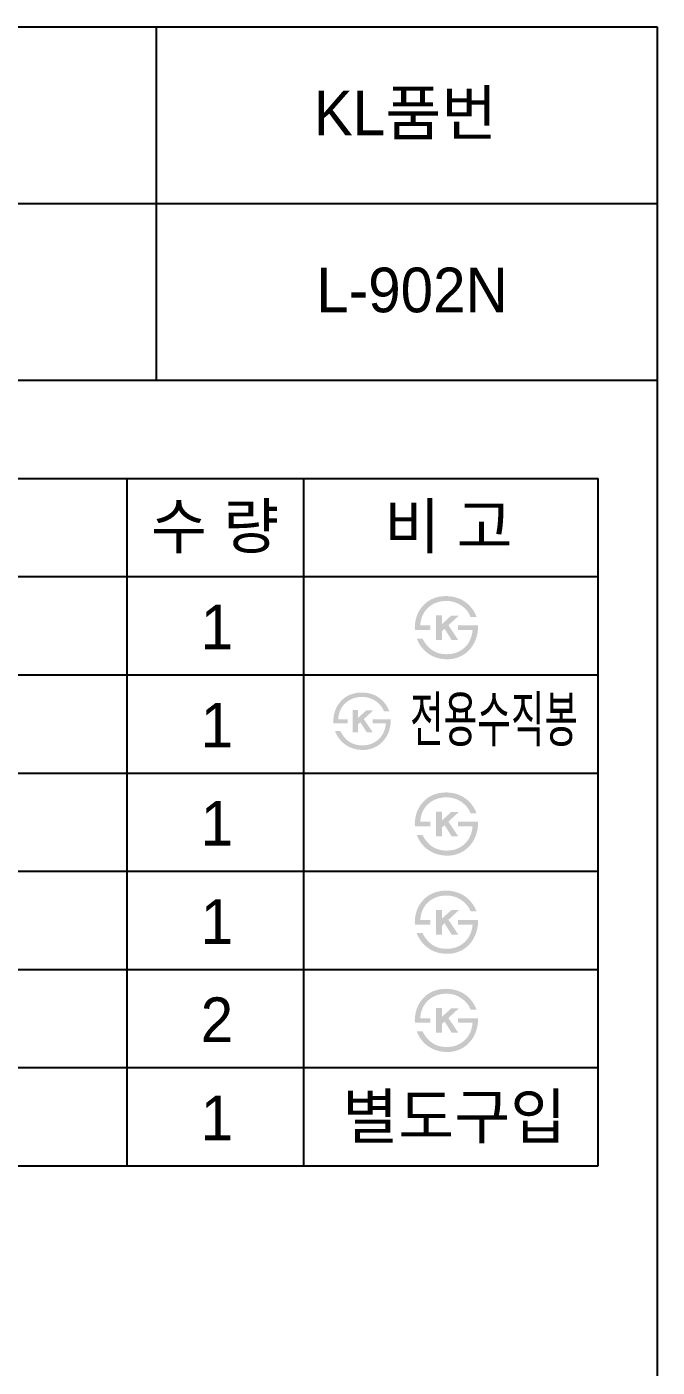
# Model space of a CAD drawing. Header units: millimetres. Extents: x 0 to 4280, y -72 to 2783.
# Drawn here: x 1627 to 1980, y 2032 to 2783 of the extents above; entities that cross this region are included whole.
import ezdxf
from ezdxf.enums import TextEntityAlignment as Align

# ---------------------------------------------------------------- set-up
doc = ezdxf.new("R2010")
doc.units = ezdxf.units.MM
doc.layers.add('TEXT', color=7, linetype='Continuous')
doc.layers.add('도각라인', color=7, linetype='Continuous')
doc.styles.add('타이틀', font='H2GTRM.TTF', dxfattribs={"height": 25})

msp = doc.modelspace()

# ---------------------------------------------------------------- hatches: boundary and pattern name
at = {"layer": 'TEXT'}
for points in [[(1844.24, 2445.07), (1844.22, 2445.52), (1844.21, 2445.97), (1844.2, 2446.42), (1844.21, 2446.87), (1844.23, 2447.31), (1844.25, 2447.75), (1844.29, 2448.19), (1844.33, 2448.63), (1844.39, 2449.07), (1844.45, 2449.5), (1844.52, 2449.93), (1844.6, 2450.36), (1844.69, 2450.78), (1844.79, 2451.21), (1844.9, 2451.63), (1845.02, 2452.05), (1845.16, 2452.48), (1845.3, 2452.9), (1845.45, 2453.31), (1845.61, 2453.71), (1845.78, 2454.11), (1845.96, 2454.51), (1846.15, 2454.89), (1846.34, 2455.27), (1846.55, 2455.65), (1846.76, 2456.02), (1846.99, 2456.38), (1847.22, 2456.73), (1847.46, 2457.08), (1847.71, 2457.42), (1847.97, 2457.76), (1848.53, 2458.43), (1848.83, 2458.77), (1849.13, 2459.09), (1849.44, 2459.41), (1849.76, 2459.71), (1850.08, 2460.01), (1850.42, 2460.3), (1850.76, 2460.57), (1851.11, 2460.84), (1851.47, 2461.09), (1851.83, 2461.34), (1852.21, 2461.57), (1852.59, 2461.8), (1852.97, 2462.02), (1853.37, 2462.22), (1853.77, 2462.42), (1854.22, 2462.62), (1854.67, 2462.81), (1855.12, 2462.98), (1855.59, 2463.14), (1856.06, 2463.29), (1856.53, 2463.43), (1857.01, 2463.55), (1857.5, 2463.67), (1858, 2463.77), (1858.5, 2463.85), (1859.01, 2463.93), (1859.53, 2463.99), (1860.05, 2464.04), (1860.58, 2464.07), (1861.12, 2464.1), (1861.66, 2464.11), (1862.5, 2464.09), (1862.91, 2464.06), (1863.32, 2464.03), (1863.73, 2464), (1864.13, 2463.95), (1864.52, 2463.9), (1864.91, 2463.85), (1865.3, 2463.78), (1865.68, 2463.71), (1866.06, 2463.63), (1866.44, 2463.55), (1866.81, 2463.45), (1867.18, 2463.35), (1867.54, 2463.25), (1867.9, 2463.13), (1868.25, 2463.01), (1868.6, 2462.89), (1868.95, 2462.75), (1869.29, 2462.61), (1869.63, 2462.46), (1869.96, 2462.31), (1870.29, 2462.14), (1870.61, 2461.98), (1870.93, 2461.8), (1871.25, 2461.62), (1871.56, 2461.43), (1871.87, 2461.23), (1872.17, 2461.02), (1872.47, 2460.81), (1872.77, 2460.59), (1873.06, 2460.37), (1873.52, 2459.99), (1873.97, 2459.59), (1874.41, 2459.19), (1874.83, 2458.76), (1875.24, 2458.32), (1875.63, 2457.87), (1876.01, 2457.4), (1876.37, 2456.91), (1876.73, 2456.41), (1877.06, 2455.9), (1877.39, 2455.37), (1877.7, 2454.82), (1877.99, 2454.26), (1878.28, 2453.68), (1878.54, 2453.09), (1878.8, 2452.48), (1878.8, 2452.48), (1875.39, 2452.48), (1875.39, 2452.48), (1875.32, 2452.68), (1875.25, 2452.87), (1875.17, 2453.06), (1875.1, 2453.25), (1875.01, 2453.44), (1874.92, 2453.63), (1874.83, 2453.82), (1874.73, 2454), (1874.63, 2454.19), (1874.53, 2454.37), (1874.42, 2454.55), (1874.31, 2454.74), (1874.19, 2454.92), (1874.07, 2455.1), (1873.94, 2455.28), (1873.81, 2455.46), (1873.67, 2455.63), (1873.53, 2455.81), (1873.24, 2456.16), (1872.93, 2456.51), (1872.61, 2456.85), (1872.27, 2457.19), (1871.91, 2457.52), (1871.53, 2457.85), (1871.14, 2458.18), (1870.88, 2458.38), (1870.63, 2458.57), (1870.37, 2458.75), (1870.11, 2458.93), (1869.85, 2459.1), (1869.58, 2459.26), (1869.31, 2459.42), (1869.05, 2459.57), (1868.77, 2459.72), (1868.5, 2459.86), (1868.23, 2459.99), (1867.95, 2460.12), (1867.67, 2460.24), (1867.39, 2460.35), (1867.11, 2460.46), (1866.82, 2460.56), (1866.53, 2460.66), (1866.24, 2460.75), (1865.95, 2460.83), (1865.66, 2460.91), (1865.36, 2460.98), (1865.06, 2461.05), (1864.76, 2461.11), (1864.46, 2461.16), (1864.15, 2461.21), (1863.85, 2461.25), (1863.54, 2461.28), (1863.23, 2461.31), (1862.92, 2461.33), (1862.6, 2461.35), (1862.29, 2461.36), (1861.97, 2461.36), (1861.58, 2461.36), (1861.21, 2461.34), (1860.83, 2461.33), (1860.46, 2461.3), (1860.1, 2461.27), (1859.73, 2461.23), (1859.38, 2461.18), (1859.02, 2461.13), (1858.67, 2461.07), (1858.33, 2461), (1857.99, 2460.92), (1857.65, 2460.84), (1857.31, 2460.75), (1856.99, 2460.66), (1856.66, 2460.55), (1856.34, 2460.44), (1856.02, 2460.32), (1855.71, 2460.2), (1855.4, 2460.06), (1855.1, 2459.92), (1854.8, 2459.78), (1854.5, 2459.62), (1854.21, 2459.46), (1853.92, 2459.29), (1853.64, 2459.12), (1853.36, 2458.93), (1853.08, 2458.74), (1852.81, 2458.55), (1852.54, 2458.34), (1852.28, 2458.13), (1852.02, 2457.91), (1851.76, 2457.69), (1851.51, 2457.45), (1851.26, 2457.2), (1851.02, 2456.95), (1850.78, 2456.7), (1850.56, 2456.44), (1850.34, 2456.18), (1850.12, 2455.91), (1849.92, 2455.63), (1849.72, 2455.36), (1849.53, 2455.07), (1849.35, 2454.79), (1849.18, 2454.49), (1849.01, 2454.2), (1848.85, 2453.9), (1848.7, 2453.59), (1848.56, 2453.28), (1848.42, 2452.96), (1848.29, 2452.64), (1848.17, 2452.32), (1848.05, 2451.99), (1847.95, 2451.65), (1847.85, 2451.31), (1847.76, 2450.97), (1847.67, 2450.62), (1847.59, 2450.27), (1847.52, 2449.91), (1847.46, 2449.54), (1847.41, 2449.18), (1847.36, 2448.8), (1847.32, 2448.43), (1847.29, 2448.04), (1847.27, 2447.66), (1847.27, 2447.66), (1852.96, 2447.66), (1852.96, 2447.66), (1852.96, 2447.66), (1852.96, 2445.07), (1852.96, 2445.07), (1852.96, 2445.07), (1844.24, 2445.07)], [(1859.37, 2448.41), (1864.66, 2453.2), (1868.91, 2453.2), (1863.01, 2447.75), (1868.54, 2439.5), (1864.82, 2439.5), (1860.9, 2445.77), (1859.37, 2444.41), (1859.37, 2439.5), (1856.13, 2439.5), (1856.13, 2453.32), (1859.37, 2453.32)], [(1879.62, 2447.66), (1879.63, 2447.17), (1879.62, 2446.69), (1879.61, 2446.21), (1879.58, 2445.74), (1879.55, 2445.27), (1879.5, 2444.8), (1879.44, 2444.33), (1879.38, 2443.86), (1879.3, 2443.4), (1879.21, 2442.94), (1879.11, 2442.49), (1879.01, 2442.04), (1878.89, 2441.59), (1878.76, 2441.14), (1878.62, 2440.7), (1878.47, 2440.25), (1878.32, 2439.83), (1878.15, 2439.41), (1877.98, 2439), (1877.8, 2438.59), (1877.61, 2438.19), (1877.41, 2437.8), (1877.21, 2437.41), (1876.99, 2437.03), (1876.77, 2436.66), (1876.54, 2436.29), (1876.3, 2435.93), (1876.05, 2435.58), (1875.79, 2435.23), (1875.52, 2434.89), (1875.25, 2434.56), (1874.96, 2434.23), (1874.66, 2433.91), (1874.36, 2433.59), (1874.05, 2433.29), (1873.74, 2433), (1873.42, 2432.71), (1873.09, 2432.44), (1872.76, 2432.18), (1872.42, 2431.92), (1872.07, 2431.67), (1871.72, 2431.44), (1871.36, 2431.21), (1871, 2430.99), (1870.63, 2430.78), (1870.25, 2430.58), (1869.87, 2430.39), (1869.48, 2430.21), (1869.07, 2430.03), (1868.67, 2429.86), (1868.26, 2429.71), (1867.84, 2429.56), (1867.43, 2429.43), (1867.01, 2429.31), (1866.59, 2429.19), (1866.16, 2429.1), (1865.73, 2429.01), (1865.3, 2428.93), (1864.86, 2428.87), (1864.42, 2428.82), (1863.98, 2428.78), (1863.53, 2428.75), (1863.09, 2428.73), (1862.63, 2428.72), (1861.9, 2428.73), (1861.18, 2428.76), (1860.47, 2428.81), (1859.77, 2428.89), (1859.09, 2428.98), (1858.75, 2429.04), (1858.41, 2429.1), (1858.08, 2429.17), (1857.75, 2429.24), (1857.42, 2429.32), (1857.1, 2429.41), (1856.77, 2429.5), (1856.45, 2429.6), (1856.14, 2429.7), (1855.82, 2429.81), (1855.51, 2429.92), (1855.21, 2430.04), (1854.9, 2430.17), (1854.6, 2430.3), (1854.3, 2430.43), (1854, 2430.57), (1853.71, 2430.72), (1853.42, 2430.88), (1853.13, 2431.03), (1852.84, 2431.2), (1852.56, 2431.37), (1851.99, 2431.74), (1851.7, 2431.93), (1851.41, 2432.13), (1851.13, 2432.34), (1850.86, 2432.55), (1850.59, 2432.77), (1850.32, 2433), (1850.06, 2433.22), (1849.8, 2433.46), (1849.55, 2433.7), (1849.31, 2433.94), (1849.07, 2434.19), (1848.83, 2434.45), (1848.6, 2434.71), (1848.37, 2434.98), (1848.15, 2435.25), (1847.93, 2435.53), (1847.72, 2435.81), (1847.51, 2436.1), (1847.3, 2436.39), (1847.1, 2436.69), (1846.91, 2437), (1846.72, 2437.3), (1846.54, 2437.62), (1846.36, 2437.94), (1846.18, 2438.27), (1846.01, 2438.6), (1845.85, 2438.94), (1845.53, 2439.62), (1845.23, 2440.34), (1845.23, 2440.34), (1848.48, 2440.34), (1848.48, 2440.34), (1848.73, 2439.87), (1848.98, 2439.41), (1849.25, 2438.97), (1849.51, 2438.54), (1849.79, 2438.12), (1850.06, 2437.72), (1850.35, 2437.33), (1850.64, 2436.95), (1850.94, 2436.59), (1851.24, 2436.23), (1851.55, 2435.9), (1851.86, 2435.57), (1852.18, 2435.26), (1852.51, 2434.96), (1852.84, 2434.67), (1853.17, 2434.39), (1853.42, 2434.2), (1853.68, 2434.02), (1853.93, 2433.84), (1854.19, 2433.67), (1854.45, 2433.51), (1854.71, 2433.35), (1854.98, 2433.2), (1855.25, 2433.06), (1855.52, 2432.92), (1855.8, 2432.79), (1856.08, 2432.66), (1856.36, 2432.55), (1856.65, 2432.44), (1856.94, 2432.33), (1857.23, 2432.23), (1857.52, 2432.14), (1857.82, 2432.06), (1858.12, 2431.98), (1858.43, 2431.91), (1858.73, 2431.85), (1859.04, 2431.79), (1859.36, 2431.74), (1859.67, 2431.69), (1859.99, 2431.65), (1860.31, 2431.62), (1860.64, 2431.6), (1860.97, 2431.58), (1861.3, 2431.57), (1861.63, 2431.56), (1861.97, 2431.56), (1862.31, 2431.57), (1863.26, 2431.6), (1863.56, 2431.61), (1863.85, 2431.64), (1864.15, 2431.66), (1864.44, 2431.7), (1864.74, 2431.74), (1865.03, 2431.78), (1865.31, 2431.83), (1865.6, 2431.89), (1865.89, 2431.96), (1866.17, 2432.03), (1866.45, 2432.1), (1866.73, 2432.19), (1867, 2432.28), (1867.28, 2432.37), (1867.55, 2432.47), (1867.83, 2432.58), (1868.1, 2432.69), (1868.36, 2432.81), (1868.63, 2432.94), (1868.89, 2433.07), (1869.16, 2433.21), (1869.42, 2433.35), (1869.67, 2433.5), (1869.93, 2433.66), (1870.19, 2433.82), (1870.44, 2433.99), (1870.69, 2434.16), (1870.94, 2434.34), (1871.19, 2434.53), (1871.43, 2434.72), (1871.71, 2434.96), (1871.99, 2435.2), (1872.25, 2435.45), (1872.51, 2435.71), (1872.76, 2435.97), (1873, 2436.23), (1873.24, 2436.5), (1873.47, 2436.78), (1873.68, 2437.06), (1873.9, 2437.35), (1874.1, 2437.64), (1874.29, 2437.94), (1874.48, 2438.24), (1874.66, 2438.55), (1874.83, 2438.87), (1875, 2439.19), (1875.15, 2439.51), (1875.3, 2439.84), (1875.44, 2440.18), (1875.57, 2440.52), (1875.7, 2440.87), (1875.81, 2441.23), (1875.92, 2441.59), (1876.02, 2441.95), (1876.11, 2442.32), (1876.2, 2442.7), (1876.28, 2443.08), (1876.35, 2443.47), (1876.41, 2443.86), (1876.46, 2444.26), (1876.51, 2444.66), (1876.54, 2445.07), (1876.54, 2445.07), (1868.37, 2445.07), (1868.37, 2445.07), (1868.37, 2445.07), (1868.37, 2447.66), (1868.37, 2447.66), (1868.37, 2447.66), (1879.62, 2447.66)], [(1798.58, 2392.79), (1798.56, 2393.2), (1798.55, 2393.61), (1798.55, 2394.02), (1798.56, 2394.42), (1798.57, 2394.83), (1798.59, 2395.23), (1798.63, 2395.63), (1798.67, 2396.03), (1798.71, 2396.42), (1798.77, 2396.82), (1798.84, 2397.21), (1798.91, 2397.6), (1798.99, 2397.99), (1799.09, 2398.37), (1799.19, 2398.76), (1799.29, 2399.14), (1799.42, 2399.52), (1799.54, 2399.9), (1799.68, 2400.28), (1799.83, 2400.65), (1799.98, 2401.01), (1800.15, 2401.37), (1800.32, 2401.72), (1800.49, 2402.07), (1800.68, 2402.41), (1800.88, 2402.74), (1801.08, 2403.07), (1801.29, 2403.39), (1801.51, 2403.71), (1801.74, 2404.02), (1801.98, 2404.32), (1802.48, 2404.94), (1802.75, 2405.24), (1803.03, 2405.54), (1803.31, 2405.83), (1803.6, 2406.1), (1803.9, 2406.37), (1804.2, 2406.63), (1804.51, 2406.88), (1804.83, 2407.12), (1805.15, 2407.36), (1805.48, 2407.58), (1805.82, 2407.79), (1806.17, 2408), (1806.52, 2408.2), (1806.88, 2408.38), (1807.25, 2408.56), (1807.65, 2408.74), (1808.06, 2408.91), (1808.48, 2409.07), (1808.9, 2409.22), (1809.32, 2409.36), (1809.76, 2409.48), (1810.2, 2409.59), (1810.64, 2409.7), (1811.09, 2409.79), (1811.55, 2409.87), (1812.01, 2409.93), (1812.48, 2409.99), (1812.96, 2410.03), (1813.44, 2410.07), (1813.93, 2410.09), (1814.42, 2410.1), (1815.18, 2410.08), (1815.56, 2410.06), (1815.93, 2410.03), (1816.3, 2410), (1816.66, 2409.96), (1817.02, 2409.91), (1817.38, 2409.86), (1817.73, 2409.8), (1818.08, 2409.74), (1818.42, 2409.66), (1818.76, 2409.59), (1819.1, 2409.5), (1819.43, 2409.41), (1819.76, 2409.32), (1820.09, 2409.21), (1820.41, 2409.1), (1820.73, 2408.99), (1821.04, 2408.87), (1821.35, 2408.74), (1821.66, 2408.6), (1821.96, 2408.46), (1822.26, 2408.31), (1822.56, 2408.16), (1822.85, 2408), (1823.14, 2407.83), (1823.42, 2407.66), (1823.7, 2407.48), (1823.98, 2407.29), (1824.25, 2407.1), (1824.52, 2406.9), (1824.78, 2406.7), (1825.2, 2406.35), (1825.61, 2406), (1826.01, 2405.62), (1826.39, 2405.24), (1826.76, 2404.84), (1827.12, 2404.42), (1827.46, 2404), (1827.79, 2403.56), (1828.11, 2403.1), (1828.42, 2402.63), (1828.72, 2402.15), (1829, 2401.65), (1829.27, 2401.14), (1829.52, 2400.62), (1829.77, 2400.08), (1830, 2399.53), (1830, 2399.53), (1826.9, 2399.53), (1826.9, 2399.53), (1826.84, 2399.71), (1826.77, 2399.88), (1826.7, 2400.06), (1826.63, 2400.23), (1826.56, 2400.4), (1826.48, 2400.57), (1826.39, 2400.74), (1826.3, 2400.91), (1826.21, 2401.08), (1826.12, 2401.25), (1826.02, 2401.41), (1825.91, 2401.58), (1825.81, 2401.74), (1825.7, 2401.91), (1825.58, 2402.07), (1825.46, 2402.23), (1825.34, 2402.39), (1825.21, 2402.55), (1824.95, 2402.87), (1824.67, 2403.19), (1824.37, 2403.5), (1824.06, 2403.81), (1823.73, 2404.11), (1823.39, 2404.41), (1823.03, 2404.71), (1822.8, 2404.89), (1822.57, 2405.06), (1822.33, 2405.23), (1822.1, 2405.39), (1821.86, 2405.54), (1821.62, 2405.69), (1821.38, 2405.84), (1821.13, 2405.97), (1820.89, 2406.11), (1820.64, 2406.23), (1820.39, 2406.35), (1820.14, 2406.47), (1819.88, 2406.58), (1819.63, 2406.68), (1819.37, 2406.78), (1819.11, 2406.88), (1818.85, 2406.96), (1818.58, 2407.05), (1818.32, 2407.12), (1818.05, 2407.19), (1817.78, 2407.26), (1817.51, 2407.32), (1817.24, 2407.37), (1816.96, 2407.42), (1816.69, 2407.46), (1816.41, 2407.5), (1816.13, 2407.53), (1815.84, 2407.55), (1815.56, 2407.57), (1815.27, 2407.59), (1814.99, 2407.6), (1814.7, 2407.6), (1814.35, 2407.6), (1814.01, 2407.59), (1813.67, 2407.57), (1813.33, 2407.55), (1813, 2407.52), (1812.67, 2407.48), (1812.34, 2407.44), (1812.02, 2407.39), (1811.7, 2407.33), (1811.39, 2407.27), (1811.08, 2407.2), (1810.77, 2407.13), (1810.47, 2407.05), (1810.17, 2406.96), (1809.87, 2406.86), (1809.58, 2406.76), (1809.29, 2406.66), (1809.01, 2406.54), (1808.73, 2406.42), (1808.45, 2406.29), (1808.18, 2406.16), (1807.91, 2406.02), (1807.64, 2405.87), (1807.38, 2405.72), (1807.12, 2405.56), (1806.87, 2405.39), (1806.62, 2405.22), (1806.37, 2405.04), (1806.13, 2404.86), (1805.89, 2404.66), (1805.65, 2404.46), (1805.42, 2404.26), (1805.19, 2404.04), (1804.96, 2403.82), (1804.74, 2403.59), (1804.53, 2403.36), (1804.32, 2403.13), (1804.12, 2402.89), (1803.93, 2402.64), (1803.75, 2402.39), (1803.57, 2402.14), (1803.39, 2401.89), (1803.23, 2401.62), (1803.07, 2401.36), (1802.92, 2401.09), (1802.77, 2400.82), (1802.64, 2400.54), (1802.51, 2400.25), (1802.38, 2399.97), (1802.26, 2399.68), (1802.15, 2399.38), (1802.05, 2399.08), (1801.95, 2398.78), (1801.86, 2398.47), (1801.78, 2398.15), (1801.7, 2397.84), (1801.63, 2397.51), (1801.57, 2397.19), (1801.51, 2396.86), (1801.46, 2396.52), (1801.42, 2396.18), (1801.38, 2395.84), (1801.35, 2395.49), (1801.33, 2395.14), (1801.33, 2395.14), (1806.51, 2395.14), (1806.51, 2395.14), (1806.51, 2395.14), (1806.51, 2392.79), (1806.51, 2392.79), (1806.51, 2392.79), (1798.58, 2392.79)], [(1812.34, 2395.83), (1817.14, 2400.18), (1821.01, 2400.18), (1815.64, 2395.23), (1820.67, 2387.72), (1817.29, 2387.72), (1813.73, 2393.43), (1812.34, 2392.19), (1812.34, 2387.72), (1809.39, 2387.72), (1809.39, 2400.29), (1812.34, 2400.29)], [(1830.75, 2395.14), (1830.75, 2394.7), (1830.75, 2394.26), (1830.74, 2393.83), (1830.71, 2393.4), (1830.68, 2392.97), (1830.64, 2392.54), (1830.59, 2392.12), (1830.52, 2391.69), (1830.45, 2391.28), (1830.37, 2390.86), (1830.29, 2390.44), (1830.19, 2390.03), (1830.08, 2389.62), (1829.96, 2389.22), (1829.84, 2388.81), (1829.7, 2388.41), (1829.56, 2388.03), (1829.41, 2387.65), (1829.26, 2387.27), (1829.09, 2386.9), (1828.92, 2386.54), (1828.74, 2386.18), (1828.55, 2385.83), (1828.36, 2385.49), (1828.15, 2385.15), (1827.94, 2384.81), (1827.72, 2384.49), (1827.5, 2384.16), (1827.26, 2383.85), (1827.02, 2383.54), (1826.77, 2383.23), (1826.51, 2382.93), (1826.24, 2382.64), (1825.97, 2382.36), (1825.69, 2382.08), (1825.4, 2381.82), (1825.11, 2381.56), (1824.81, 2381.31), (1824.51, 2381.07), (1824.2, 2380.84), (1823.88, 2380.61), (1823.56, 2380.4), (1823.24, 2380.19), (1822.91, 2379.99), (1822.57, 2379.8), (1822.23, 2379.62), (1821.88, 2379.45), (1821.53, 2379.28), (1821.16, 2379.12), (1820.79, 2378.97), (1820.42, 2378.82), (1820.04, 2378.69), (1819.66, 2378.57), (1819.28, 2378.46), (1818.9, 2378.36), (1818.51, 2378.27), (1818.12, 2378.19), (1817.72, 2378.12), (1817.33, 2378.06), (1816.93, 2378.02), (1816.53, 2377.98), (1816.12, 2377.95), (1815.71, 2377.94), (1815.3, 2377.93), (1814.64, 2377.94), (1813.98, 2377.96), (1813.34, 2378.01), (1812.7, 2378.08), (1812.08, 2378.17), (1811.77, 2378.22), (1811.47, 2378.28), (1811.16, 2378.34), (1810.86, 2378.4), (1810.56, 2378.48), (1810.27, 2378.55), (1809.98, 2378.64), (1809.69, 2378.73), (1809.4, 2378.82), (1809.11, 2378.92), (1808.83, 2379.02), (1808.55, 2379.13), (1808.27, 2379.24), (1808, 2379.36), (1807.73, 2379.48), (1807.46, 2379.61), (1807.19, 2379.75), (1806.92, 2379.89), (1806.66, 2380.03), (1806.4, 2380.18), (1806.15, 2380.34), (1805.62, 2380.67), (1805.36, 2380.85), (1805.1, 2381.03), (1804.85, 2381.22), (1804.6, 2381.41), (1804.35, 2381.61), (1804.11, 2381.81), (1803.87, 2382.02), (1803.64, 2382.24), (1803.41, 2382.45), (1803.19, 2382.68), (1802.97, 2382.9), (1802.75, 2383.14), (1802.54, 2383.37), (1802.34, 2383.62), (1802.13, 2383.86), (1801.94, 2384.12), (1801.74, 2384.37), (1801.55, 2384.63), (1801.37, 2384.9), (1801.19, 2385.17), (1801.01, 2385.45), (1800.84, 2385.73), (1800.67, 2386.02), (1800.51, 2386.31), (1800.35, 2386.61), (1800.19, 2386.91), (1800.04, 2387.21), (1799.75, 2387.84), (1799.48, 2388.49), (1799.48, 2388.49), (1802.43, 2388.49), (1802.43, 2388.49), (1802.66, 2388.06), (1802.89, 2387.65), (1803.13, 2387.25), (1803.38, 2386.86), (1803.62, 2386.48), (1803.88, 2386.11), (1804.14, 2385.75), (1804.4, 2385.41), (1804.67, 2385.08), (1804.94, 2384.76), (1805.22, 2384.45), (1805.51, 2384.15), (1805.8, 2383.87), (1806.1, 2383.6), (1806.4, 2383.33), (1806.7, 2383.08), (1806.93, 2382.91), (1807.16, 2382.74), (1807.39, 2382.58), (1807.63, 2382.43), (1807.86, 2382.28), (1808.1, 2382.14), (1808.35, 2382), (1808.59, 2381.87), (1808.84, 2381.74), (1809.09, 2381.63), (1809.34, 2381.51), (1809.6, 2381.41), (1809.86, 2381.31), (1810.12, 2381.21), (1810.39, 2381.12), (1810.66, 2381.04), (1810.93, 2380.96), (1811.2, 2380.89), (1811.48, 2380.83), (1811.76, 2380.77), (1812.04, 2380.72), (1812.32, 2380.67), (1812.61, 2380.63), (1812.9, 2380.59), (1813.19, 2380.57), (1813.49, 2380.54), (1813.79, 2380.53), (1814.09, 2380.52), (1814.39, 2380.51), (1814.7, 2380.51), (1815.01, 2380.52), (1815.87, 2380.54), (1816.14, 2380.56), (1816.41, 2380.58), (1816.68, 2380.6), (1816.95, 2380.63), (1817.21, 2380.67), (1817.48, 2380.71), (1817.74, 2380.76), (1818, 2380.81), (1818.26, 2380.87), (1818.52, 2380.93), (1818.77, 2381), (1819.03, 2381.08), (1819.28, 2381.16), (1819.53, 2381.25), (1819.78, 2381.34), (1820.02, 2381.44), (1820.27, 2381.54), (1820.51, 2381.65), (1820.75, 2381.76), (1820.99, 2381.88), (1821.23, 2382.01), (1821.47, 2382.14), (1821.7, 2382.27), (1821.94, 2382.42), (1822.17, 2382.56), (1822.4, 2382.72), (1822.63, 2382.88), (1822.85, 2383.04), (1823.08, 2383.21), (1823.3, 2383.38), (1823.56, 2383.6), (1823.81, 2383.82), (1824.05, 2384.05), (1824.28, 2384.28), (1824.51, 2384.51), (1824.73, 2384.76), (1824.94, 2385), (1825.15, 2385.25), (1825.35, 2385.51), (1825.54, 2385.77), (1825.73, 2386.04), (1825.9, 2386.31), (1826.07, 2386.58), (1826.24, 2386.86), (1826.39, 2387.15), (1826.54, 2387.44), (1826.68, 2387.74), (1826.82, 2388.04), (1826.95, 2388.35), (1827.07, 2388.66), (1827.18, 2388.97), (1827.28, 2389.3), (1827.38, 2389.62), (1827.47, 2389.95), (1827.56, 2390.29), (1827.64, 2390.63), (1827.71, 2390.98), (1827.77, 2391.33), (1827.82, 2391.69), (1827.87, 2392.05), (1827.91, 2392.42), (1827.95, 2392.79), (1827.95, 2392.79), (1820.52, 2392.79), (1820.52, 2392.79), (1820.52, 2392.79), (1820.52, 2395.14), (1820.52, 2395.14), (1820.52, 2395.14), (1830.75, 2395.14)], [(1844.24, 2335.07), (1844.22, 2335.52), (1844.21, 2335.97), (1844.2, 2336.42), (1844.21, 2336.87), (1844.23, 2337.31), (1844.25, 2337.75), (1844.29, 2338.19), (1844.33, 2338.63), (1844.39, 2339.07), (1844.45, 2339.5), (1844.52, 2339.93), (1844.6, 2340.36), (1844.69, 2340.78), (1844.79, 2341.21), (1844.9, 2341.63), (1845.02, 2342.05), (1845.16, 2342.48), (1845.3, 2342.9), (1845.45, 2343.31), (1845.61, 2343.71), (1845.78, 2344.11), (1845.96, 2344.51), (1846.15, 2344.89), (1846.34, 2345.27), (1846.55, 2345.65), (1846.76, 2346.02), (1846.99, 2346.38), (1847.22, 2346.73), (1847.46, 2347.08), (1847.71, 2347.42), (1847.97, 2347.76), (1848.53, 2348.43), (1848.83, 2348.77), (1849.13, 2349.09), (1849.44, 2349.41), (1849.76, 2349.71), (1850.08, 2350.01), (1850.42, 2350.3), (1850.76, 2350.57), (1851.11, 2350.84), (1851.47, 2351.09), (1851.83, 2351.34), (1852.21, 2351.57), (1852.59, 2351.8), (1852.97, 2352.02), (1853.37, 2352.22), (1853.77, 2352.42), (1854.22, 2352.62), (1854.67, 2352.81), (1855.12, 2352.98), (1855.59, 2353.14), (1856.06, 2353.29), (1856.53, 2353.43), (1857.01, 2353.55), (1857.5, 2353.67), (1858, 2353.77), (1858.5, 2353.85), (1859.01, 2353.93), (1859.53, 2353.99), (1860.05, 2354.04), (1860.58, 2354.07), (1861.12, 2354.1), (1861.66, 2354.11), (1862.5, 2354.09), (1862.91, 2354.06), (1863.32, 2354.03), (1863.73, 2354), (1864.13, 2353.95), (1864.52, 2353.9), (1864.91, 2353.85), (1865.3, 2353.78), (1865.68, 2353.71), (1866.06, 2353.63), (1866.44, 2353.55), (1866.81, 2353.45), (1867.18, 2353.35), (1867.54, 2353.25), (1867.9, 2353.13), (1868.25, 2353.01), (1868.6, 2352.89), (1868.95, 2352.75), (1869.29, 2352.61), (1869.63, 2352.46), (1869.96, 2352.31), (1870.29, 2352.14), (1870.61, 2351.98), (1870.93, 2351.8), (1871.25, 2351.62), (1871.56, 2351.43), (1871.87, 2351.23), (1872.17, 2351.02), (1872.47, 2350.81), (1872.77, 2350.59), (1873.06, 2350.37), (1873.52, 2349.99), (1873.97, 2349.59), (1874.41, 2349.19), (1874.83, 2348.76), (1875.24, 2348.32), (1875.63, 2347.87), (1876.01, 2347.4), (1876.37, 2346.91), (1876.73, 2346.41), (1877.06, 2345.9), (1877.39, 2345.37), (1877.7, 2344.82), (1877.99, 2344.26), (1878.28, 2343.68), (1878.54, 2343.09), (1878.8, 2342.48), (1878.8, 2342.48), (1875.39, 2342.48), (1875.39, 2342.48), (1875.32, 2342.68), (1875.25, 2342.87), (1875.17, 2343.06), (1875.1, 2343.25), (1875.01, 2343.44), (1874.92, 2343.63), (1874.83, 2343.82), (1874.73, 2344), (1874.63, 2344.19), (1874.53, 2344.37), (1874.42, 2344.55), (1874.31, 2344.74), (1874.19, 2344.92), (1874.07, 2345.1), (1873.94, 2345.28), (1873.81, 2345.46), (1873.67, 2345.63), (1873.53, 2345.81), (1873.24, 2346.16), (1872.93, 2346.51), (1872.61, 2346.85), (1872.27, 2347.19), (1871.91, 2347.52), (1871.53, 2347.85), (1871.14, 2348.18), (1870.88, 2348.38), (1870.63, 2348.57), (1870.37, 2348.75), (1870.11, 2348.93), (1869.85, 2349.1), (1869.58, 2349.26), (1869.31, 2349.42), (1869.05, 2349.57), (1868.77, 2349.72), (1868.5, 2349.86), (1868.23, 2349.99), (1867.95, 2350.12), (1867.67, 2350.24), (1867.39, 2350.35), (1867.11, 2350.46), (1866.82, 2350.56), (1866.53, 2350.66), (1866.24, 2350.75), (1865.95, 2350.83), (1865.66, 2350.91), (1865.36, 2350.98), (1865.06, 2351.05), (1864.76, 2351.11), (1864.46, 2351.16), (1864.15, 2351.21), (1863.85, 2351.25), (1863.54, 2351.28), (1863.23, 2351.31), (1862.92, 2351.33), (1862.6, 2351.35), (1862.29, 2351.36), (1861.97, 2351.36), (1861.58, 2351.36), (1861.21, 2351.34), (1860.83, 2351.33), (1860.46, 2351.3), (1860.1, 2351.27), (1859.73, 2351.23), (1859.38, 2351.18), (1859.02, 2351.13), (1858.67, 2351.07), (1858.33, 2351), (1857.99, 2350.92), (1857.65, 2350.84), (1857.31, 2350.75), (1856.99, 2350.66), (1856.66, 2350.55), (1856.34, 2350.44), (1856.02, 2350.32), (1855.71, 2350.2), (1855.4, 2350.06), (1855.1, 2349.92), (1854.8, 2349.78), (1854.5, 2349.62), (1854.21, 2349.46), (1853.92, 2349.29), (1853.64, 2349.12), (1853.36, 2348.93), (1853.08, 2348.74), (1852.81, 2348.55), (1852.54, 2348.34), (1852.28, 2348.13), (1852.02, 2347.91), (1851.76, 2347.69), (1851.51, 2347.45), (1851.26, 2347.2), (1851.02, 2346.95), (1850.78, 2346.7), (1850.56, 2346.44), (1850.34, 2346.18), (1850.12, 2345.91), (1849.92, 2345.63), (1849.72, 2345.36), (1849.53, 2345.07), (1849.35, 2344.79), (1849.18, 2344.49), (1849.01, 2344.2), (1848.85, 2343.9), (1848.7, 2343.59), (1848.56, 2343.28), (1848.42, 2342.96), (1848.29, 2342.64), (1848.17, 2342.32), (1848.05, 2341.99), (1847.95, 2341.65), (1847.85, 2341.31), (1847.76, 2340.97), (1847.67, 2340.62), (1847.59, 2340.27), (1847.52, 2339.91), (1847.46, 2339.54), (1847.41, 2339.18), (1847.36, 2338.8), (1847.32, 2338.43), (1847.29, 2338.04), (1847.27, 2337.66), (1847.27, 2337.66), (1852.96, 2337.66), (1852.96, 2337.66), (1852.96, 2337.66), (1852.96, 2335.07), (1852.96, 2335.07), (1852.96, 2335.07), (1844.24, 2335.07)], [(1859.37, 2338.41), (1864.66, 2343.2), (1868.91, 2343.2), (1863.01, 2337.75), (1868.54, 2329.5), (1864.82, 2329.5), (1860.9, 2335.77), (1859.37, 2334.41), (1859.37, 2329.5), (1856.13, 2329.5), (1856.13, 2343.32), (1859.37, 2343.32)], [(1879.62, 2337.66), (1879.63, 2337.17), (1879.62, 2336.69), (1879.61, 2336.21), (1879.58, 2335.74), (1879.55, 2335.27), (1879.5, 2334.8), (1879.44, 2334.33), (1879.38, 2333.86), (1879.3, 2333.4), (1879.21, 2332.94), (1879.11, 2332.49), (1879.01, 2332.04), (1878.89, 2331.59), (1878.76, 2331.14), (1878.62, 2330.7), (1878.47, 2330.25), (1878.32, 2329.83), (1878.15, 2329.41), (1877.98, 2329), (1877.8, 2328.59), (1877.61, 2328.19), (1877.41, 2327.8), (1877.21, 2327.41), (1876.99, 2327.03), (1876.77, 2326.66), (1876.54, 2326.29), (1876.3, 2325.93), (1876.05, 2325.58), (1875.79, 2325.23), (1875.52, 2324.89), (1875.25, 2324.56), (1874.96, 2324.23), (1874.66, 2323.91), (1874.36, 2323.59), (1874.05, 2323.29), (1873.74, 2323), (1873.42, 2322.71), (1873.09, 2322.44), (1872.76, 2322.18), (1872.42, 2321.92), (1872.07, 2321.67), (1871.72, 2321.44), (1871.36, 2321.21), (1871, 2320.99), (1870.63, 2320.78), (1870.25, 2320.58), (1869.87, 2320.39), (1869.48, 2320.21), (1869.07, 2320.03), (1868.67, 2319.86), (1868.26, 2319.71), (1867.84, 2319.56), (1867.43, 2319.43), (1867.01, 2319.31), (1866.59, 2319.19), (1866.16, 2319.1), (1865.73, 2319.01), (1865.3, 2318.93), (1864.86, 2318.87), (1864.42, 2318.82), (1863.98, 2318.78), (1863.53, 2318.75), (1863.09, 2318.73), (1862.63, 2318.72), (1861.9, 2318.73), (1861.18, 2318.76), (1860.47, 2318.81), (1859.77, 2318.89), (1859.09, 2318.98), (1858.75, 2319.04), (1858.41, 2319.1), (1858.08, 2319.17), (1857.75, 2319.24), (1857.42, 2319.32), (1857.1, 2319.41), (1856.77, 2319.5), (1856.45, 2319.6), (1856.14, 2319.7), (1855.82, 2319.81), (1855.51, 2319.92), (1855.21, 2320.04), (1854.9, 2320.17), (1854.6, 2320.3), (1854.3, 2320.43), (1854, 2320.57), (1853.71, 2320.72), (1853.42, 2320.88), (1853.13, 2321.03), (1852.84, 2321.2), (1852.56, 2321.37), (1851.99, 2321.74), (1851.7, 2321.93), (1851.41, 2322.13), (1851.13, 2322.34), (1850.86, 2322.55), (1850.59, 2322.77), (1850.32, 2323), (1850.06, 2323.22), (1849.8, 2323.46), (1849.55, 2323.7), (1849.31, 2323.94), (1849.07, 2324.19), (1848.83, 2324.45), (1848.6, 2324.71), (1848.37, 2324.98), (1848.15, 2325.25), (1847.93, 2325.53), (1847.72, 2325.81), (1847.51, 2326.1), (1847.3, 2326.39), (1847.1, 2326.69), (1846.91, 2327), (1846.72, 2327.3), (1846.54, 2327.62), (1846.36, 2327.94), (1846.18, 2328.27), (1846.01, 2328.6), (1845.85, 2328.94), (1845.53, 2329.62), (1845.23, 2330.34), (1845.23, 2330.34), (1848.48, 2330.34), (1848.48, 2330.34), (1848.73, 2329.87), (1848.98, 2329.41), (1849.25, 2328.97), (1849.51, 2328.54), (1849.79, 2328.12), (1850.06, 2327.72), (1850.35, 2327.33), (1850.64, 2326.95), (1850.94, 2326.59), (1851.24, 2326.23), (1851.55, 2325.9), (1851.86, 2325.57), (1852.18, 2325.26), (1852.51, 2324.96), (1852.84, 2324.67), (1853.17, 2324.39), (1853.42, 2324.2), (1853.68, 2324.02), (1853.93, 2323.84), (1854.19, 2323.67), (1854.45, 2323.51), (1854.71, 2323.35), (1854.98, 2323.2), (1855.25, 2323.06), (1855.52, 2322.92), (1855.8, 2322.79), (1856.08, 2322.66), (1856.36, 2322.55), (1856.65, 2322.44), (1856.94, 2322.33), (1857.23, 2322.23), (1857.52, 2322.14), (1857.82, 2322.06), (1858.12, 2321.98), (1858.43, 2321.91), (1858.73, 2321.85), (1859.04, 2321.79), (1859.36, 2321.74), (1859.67, 2321.69), (1859.99, 2321.65), (1860.31, 2321.62), (1860.64, 2321.6), (1860.97, 2321.58), (1861.3, 2321.57), (1861.63, 2321.56), (1861.97, 2321.56), (1862.31, 2321.57), (1863.26, 2321.6), (1863.56, 2321.61), (1863.85, 2321.64), (1864.15, 2321.66), (1864.44, 2321.7), (1864.74, 2321.74), (1865.03, 2321.78), (1865.31, 2321.83), (1865.6, 2321.89), (1865.89, 2321.96), (1866.17, 2322.03), (1866.45, 2322.1), (1866.73, 2322.19), (1867, 2322.28), (1867.28, 2322.37), (1867.55, 2322.47), (1867.83, 2322.58), (1868.1, 2322.69), (1868.36, 2322.81), (1868.63, 2322.94), (1868.89, 2323.07), (1869.16, 2323.21), (1869.42, 2323.35), (1869.67, 2323.5), (1869.93, 2323.66), (1870.19, 2323.82), (1870.44, 2323.99), (1870.69, 2324.16), (1870.94, 2324.34), (1871.19, 2324.53), (1871.43, 2324.72), (1871.71, 2324.96), (1871.99, 2325.2), (1872.25, 2325.45), (1872.51, 2325.71), (1872.76, 2325.97), (1873, 2326.23), (1873.24, 2326.5), (1873.47, 2326.78), (1873.68, 2327.06), (1873.9, 2327.35), (1874.1, 2327.64), (1874.29, 2327.94), (1874.48, 2328.24), (1874.66, 2328.55), (1874.83, 2328.87), (1875, 2329.19), (1875.15, 2329.51), (1875.3, 2329.84), (1875.44, 2330.18), (1875.57, 2330.52), (1875.7, 2330.87), (1875.81, 2331.23), (1875.92, 2331.59), (1876.02, 2331.95), (1876.11, 2332.32), (1876.2, 2332.7), (1876.28, 2333.08), (1876.35, 2333.47), (1876.41, 2333.86), (1876.46, 2334.26), (1876.51, 2334.66), (1876.54, 2335.07), (1876.54, 2335.07), (1868.37, 2335.07), (1868.37, 2335.07), (1868.37, 2335.07), (1868.37, 2337.66), (1868.37, 2337.66), (1868.37, 2337.66), (1879.62, 2337.66)], [(1844.24, 2280.07), (1844.22, 2280.52), (1844.21, 2280.97), (1844.2, 2281.42), (1844.21, 2281.87), (1844.23, 2282.31), (1844.25, 2282.75), (1844.29, 2283.19), (1844.33, 2283.63), (1844.39, 2284.07), (1844.45, 2284.5), (1844.52, 2284.93), (1844.6, 2285.36), (1844.69, 2285.78), (1844.79, 2286.21), (1844.9, 2286.63), (1845.02, 2287.05), (1845.16, 2287.48), (1845.3, 2287.9), (1845.45, 2288.31), (1845.61, 2288.71), (1845.78, 2289.11), (1845.96, 2289.51), (1846.15, 2289.89), (1846.34, 2290.27), (1846.55, 2290.65), (1846.76, 2291.02), (1846.99, 2291.38), (1847.22, 2291.73), (1847.46, 2292.08), (1847.71, 2292.42), (1847.97, 2292.76), (1848.53, 2293.43), (1848.83, 2293.77), (1849.13, 2294.09), (1849.44, 2294.41), (1849.76, 2294.71), (1850.08, 2295.01), (1850.42, 2295.3), (1850.76, 2295.57), (1851.11, 2295.84), (1851.47, 2296.09), (1851.83, 2296.34), (1852.21, 2296.57), (1852.59, 2296.8), (1852.97, 2297.02), (1853.37, 2297.22), (1853.77, 2297.42), (1854.22, 2297.62), (1854.67, 2297.81), (1855.12, 2297.98), (1855.59, 2298.14), (1856.06, 2298.29), (1856.53, 2298.43), (1857.01, 2298.55), (1857.5, 2298.67), (1858, 2298.77), (1858.5, 2298.85), (1859.01, 2298.93), (1859.53, 2298.99), (1860.05, 2299.04), (1860.58, 2299.07), (1861.12, 2299.1), (1861.66, 2299.11), (1862.5, 2299.09), (1862.91, 2299.06), (1863.32, 2299.03), (1863.73, 2299), (1864.13, 2298.95), (1864.52, 2298.9), (1864.91, 2298.85), (1865.3, 2298.78), (1865.68, 2298.71), (1866.06, 2298.63), (1866.44, 2298.55), (1866.81, 2298.45), (1867.18, 2298.35), (1867.54, 2298.25), (1867.9, 2298.13), (1868.25, 2298.01), (1868.6, 2297.89), (1868.95, 2297.75), (1869.29, 2297.61), (1869.63, 2297.46), (1869.96, 2297.31), (1870.29, 2297.14), (1870.61, 2296.98), (1870.93, 2296.8), (1871.25, 2296.62), (1871.56, 2296.43), (1871.87, 2296.23), (1872.17, 2296.02), (1872.47, 2295.81), (1872.77, 2295.59), (1873.06, 2295.37), (1873.52, 2294.99), (1873.97, 2294.59), (1874.41, 2294.19), (1874.83, 2293.76), (1875.24, 2293.32), (1875.63, 2292.87), (1876.01, 2292.4), (1876.37, 2291.91), (1876.73, 2291.41), (1877.06, 2290.9), (1877.39, 2290.37), (1877.7, 2289.82), (1877.99, 2289.26), (1878.28, 2288.68), (1878.54, 2288.09), (1878.8, 2287.48), (1878.8, 2287.48), (1875.39, 2287.48), (1875.39, 2287.48), (1875.32, 2287.68), (1875.25, 2287.87), (1875.17, 2288.06), (1875.1, 2288.25), (1875.01, 2288.44), (1874.92, 2288.63), (1874.83, 2288.82), (1874.73, 2289), (1874.63, 2289.19), (1874.53, 2289.37), (1874.42, 2289.55), (1874.31, 2289.74), (1874.19, 2289.92), (1874.07, 2290.1), (1873.94, 2290.28), (1873.81, 2290.46), (1873.67, 2290.63), (1873.53, 2290.81), (1873.24, 2291.16), (1872.93, 2291.51), (1872.61, 2291.85), (1872.27, 2292.19), (1871.91, 2292.52), (1871.53, 2292.85), (1871.14, 2293.18), (1870.88, 2293.38), (1870.63, 2293.57), (1870.37, 2293.75), (1870.11, 2293.93), (1869.85, 2294.1), (1869.58, 2294.26), (1869.31, 2294.42), (1869.05, 2294.57), (1868.77, 2294.72), (1868.5, 2294.86), (1868.23, 2294.99), (1867.95, 2295.12), (1867.67, 2295.24), (1867.39, 2295.35), (1867.11, 2295.46), (1866.82, 2295.56), (1866.53, 2295.66), (1866.24, 2295.75), (1865.95, 2295.83), (1865.66, 2295.91), (1865.36, 2295.98), (1865.06, 2296.05), (1864.76, 2296.11), (1864.46, 2296.16), (1864.15, 2296.21), (1863.85, 2296.25), (1863.54, 2296.28), (1863.23, 2296.31), (1862.92, 2296.33), (1862.6, 2296.35), (1862.29, 2296.36), (1861.97, 2296.36), (1861.58, 2296.36), (1861.21, 2296.34), (1860.83, 2296.33), (1860.46, 2296.3), (1860.1, 2296.27), (1859.73, 2296.23), (1859.38, 2296.18), (1859.02, 2296.13), (1858.67, 2296.07), (1858.33, 2296), (1857.99, 2295.92), (1857.65, 2295.84), (1857.31, 2295.75), (1856.99, 2295.66), (1856.66, 2295.55), (1856.34, 2295.44), (1856.02, 2295.32), (1855.71, 2295.2), (1855.4, 2295.06), (1855.1, 2294.92), (1854.8, 2294.78), (1854.5, 2294.62), (1854.21, 2294.46), (1853.92, 2294.29), (1853.64, 2294.12), (1853.36, 2293.93), (1853.08, 2293.74), (1852.81, 2293.55), (1852.54, 2293.34), (1852.28, 2293.13), (1852.02, 2292.91), (1851.76, 2292.69), (1851.51, 2292.45), (1851.26, 2292.2), (1851.02, 2291.95), (1850.78, 2291.7), (1850.56, 2291.44), (1850.34, 2291.18), (1850.12, 2290.91), (1849.92, 2290.63), (1849.72, 2290.36), (1849.53, 2290.07), (1849.35, 2289.79), (1849.18, 2289.49), (1849.01, 2289.2), (1848.85, 2288.9), (1848.7, 2288.59), (1848.56, 2288.28), (1848.42, 2287.96), (1848.29, 2287.64), (1848.17, 2287.32), (1848.05, 2286.99), (1847.95, 2286.65), (1847.85, 2286.31), (1847.76, 2285.97), (1847.67, 2285.62), (1847.59, 2285.27), (1847.52, 2284.91), (1847.46, 2284.54), (1847.41, 2284.18), (1847.36, 2283.8), (1847.32, 2283.43), (1847.29, 2283.04), (1847.27, 2282.66), (1847.27, 2282.66), (1852.96, 2282.66), (1852.96, 2282.66), (1852.96, 2282.66), (1852.96, 2280.07), (1852.96, 2280.07), (1852.96, 2280.07), (1844.24, 2280.07)], [(1879.62, 2282.66), (1879.63, 2282.17), (1879.62, 2281.69), (1879.61, 2281.21), (1879.58, 2280.74), (1879.55, 2280.27), (1879.5, 2279.8), (1879.44, 2279.33), (1879.38, 2278.86), (1879.3, 2278.4), (1879.21, 2277.94), (1879.11, 2277.49), (1879.01, 2277.04), (1878.89, 2276.59), (1878.76, 2276.14), (1878.62, 2275.7), (1878.47, 2275.25), (1878.32, 2274.83), (1878.15, 2274.41), (1877.98, 2274), (1877.8, 2273.59), (1877.61, 2273.19), (1877.41, 2272.8), (1877.21, 2272.41), (1876.99, 2272.03), (1876.77, 2271.66), (1876.54, 2271.29), (1876.3, 2270.93), (1876.05, 2270.58), (1875.79, 2270.23), (1875.52, 2269.89), (1875.25, 2269.56), (1874.96, 2269.23), (1874.66, 2268.91), (1874.36, 2268.59), (1874.05, 2268.29), (1873.74, 2268), (1873.42, 2267.71), (1873.09, 2267.44), (1872.76, 2267.18), (1872.42, 2266.92), (1872.07, 2266.67), (1871.72, 2266.44), (1871.36, 2266.21), (1871, 2265.99), (1870.63, 2265.78), (1870.25, 2265.58), (1869.87, 2265.39), (1869.48, 2265.21), (1869.07, 2265.03), (1868.67, 2264.86), (1868.26, 2264.71), (1867.84, 2264.56), (1867.43, 2264.43), (1867.01, 2264.31), (1866.59, 2264.19), (1866.16, 2264.1), (1865.73, 2264.01), (1865.3, 2263.93), (1864.86, 2263.87), (1864.42, 2263.82), (1863.98, 2263.78), (1863.53, 2263.75), (1863.09, 2263.73), (1862.63, 2263.72), (1861.9, 2263.73), (1861.18, 2263.76), (1860.47, 2263.81), (1859.77, 2263.89), (1859.09, 2263.98), (1858.75, 2264.04), (1858.41, 2264.1), (1858.08, 2264.17), (1857.75, 2264.24), (1857.42, 2264.32), (1857.1, 2264.41), (1856.77, 2264.5), (1856.45, 2264.6), (1856.14, 2264.7), (1855.82, 2264.81), (1855.51, 2264.92), (1855.21, 2265.04), (1854.9, 2265.17), (1854.6, 2265.3), (1854.3, 2265.43), (1854, 2265.57), (1853.71, 2265.72), (1853.42, 2265.88), (1853.13, 2266.03), (1852.84, 2266.2), (1852.56, 2266.37), (1851.99, 2266.74), (1851.7, 2266.93), (1851.41, 2267.13), (1851.13, 2267.34), (1850.86, 2267.55), (1850.59, 2267.77), (1850.32, 2268), (1850.06, 2268.22), (1849.8, 2268.46), (1849.55, 2268.7), (1849.31, 2268.94), (1849.07, 2269.19), (1848.83, 2269.45), (1848.6, 2269.71), (1848.37, 2269.98), (1848.15, 2270.25), (1847.93, 2270.53), (1847.72, 2270.81), (1847.51, 2271.1), (1847.3, 2271.39), (1847.1, 2271.69), (1846.91, 2272), (1846.72, 2272.3), (1846.54, 2272.62), (1846.36, 2272.94), (1846.18, 2273.27), (1846.01, 2273.6), (1845.85, 2273.94), (1845.53, 2274.62), (1845.23, 2275.34), (1845.23, 2275.34), (1848.48, 2275.34), (1848.48, 2275.34), (1848.73, 2274.87), (1848.98, 2274.41), (1849.25, 2273.97), (1849.51, 2273.54), (1849.79, 2273.12), (1850.06, 2272.72), (1850.35, 2272.33), (1850.64, 2271.95), (1850.94, 2271.59), (1851.24, 2271.23), (1851.55, 2270.9), (1851.86, 2270.57), (1852.18, 2270.26), (1852.51, 2269.96), (1852.84, 2269.67), (1853.17, 2269.39), (1853.42, 2269.2), (1853.68, 2269.02), (1853.93, 2268.84), (1854.19, 2268.67), (1854.45, 2268.51), (1854.71, 2268.35), (1854.98, 2268.2), (1855.25, 2268.06), (1855.52, 2267.92), (1855.8, 2267.79), (1856.08, 2267.66), (1856.36, 2267.55), (1856.65, 2267.44), (1856.94, 2267.33), (1857.23, 2267.23), (1857.52, 2267.14), (1857.82, 2267.06), (1858.12, 2266.98), (1858.43, 2266.91), (1858.73, 2266.85), (1859.04, 2266.79), (1859.36, 2266.74), (1859.67, 2266.69), (1859.99, 2266.65), (1860.31, 2266.62), (1860.64, 2266.6), (1860.97, 2266.58), (1861.3, 2266.57), (1861.63, 2266.56), (1861.97, 2266.56), (1862.31, 2266.57), (1863.26, 2266.6), (1863.56, 2266.61), (1863.85, 2266.64), (1864.15, 2266.66), (1864.44, 2266.7), (1864.74, 2266.74), (1865.03, 2266.78), (1865.31, 2266.83), (1865.6, 2266.89), (1865.89, 2266.96), (1866.17, 2267.03), (1866.45, 2267.1), (1866.73, 2267.19), (1867, 2267.28), (1867.28, 2267.37), (1867.55, 2267.47), (1867.83, 2267.58), (1868.1, 2267.69), (1868.36, 2267.81), (1868.63, 2267.94), (1868.89, 2268.07), (1869.16, 2268.21), (1869.42, 2268.35), (1869.67, 2268.5), (1869.93, 2268.66), (1870.19, 2268.82), (1870.44, 2268.99), (1870.69, 2269.16), (1870.94, 2269.34), (1871.19, 2269.53), (1871.43, 2269.72), (1871.71, 2269.96), (1871.99, 2270.2), (1872.25, 2270.45), (1872.51, 2270.71), (1872.76, 2270.97), (1873, 2271.23), (1873.24, 2271.5), (1873.47, 2271.78), (1873.68, 2272.06), (1873.9, 2272.35), (1874.1, 2272.64), (1874.29, 2272.94), (1874.48, 2273.24), (1874.66, 2273.55), (1874.83, 2273.87), (1875, 2274.19), (1875.15, 2274.51), (1875.3, 2274.84), (1875.44, 2275.18), (1875.57, 2275.52), (1875.7, 2275.87), (1875.81, 2276.23), (1875.92, 2276.59), (1876.02, 2276.95), (1876.11, 2277.32), (1876.2, 2277.7), (1876.28, 2278.08), (1876.35, 2278.47), (1876.41, 2278.86), (1876.46, 2279.26), (1876.51, 2279.66), (1876.54, 2280.07), (1876.54, 2280.07), (1868.37, 2280.07), (1868.37, 2280.07), (1868.37, 2280.07), (1868.37, 2282.66), (1868.37, 2282.66), (1868.37, 2282.66), (1879.62, 2282.66)], [(1859.37, 2283.41), (1864.66, 2288.2), (1868.91, 2288.2), (1863.01, 2282.75), (1868.54, 2274.5), (1864.82, 2274.5), (1860.9, 2280.77), (1859.37, 2279.41), (1859.37, 2274.5), (1856.13, 2274.5), (1856.13, 2288.32), (1859.37, 2288.32)], [(1844.24, 2225.07), (1844.22, 2225.52), (1844.21, 2225.97), (1844.2, 2226.42), (1844.21, 2226.87), (1844.23, 2227.31), (1844.25, 2227.75), (1844.29, 2228.19), (1844.33, 2228.63), (1844.39, 2229.07), (1844.45, 2229.5), (1844.52, 2229.93), (1844.6, 2230.36), (1844.69, 2230.78), (1844.79, 2231.21), (1844.9, 2231.63), (1845.02, 2232.05), (1845.16, 2232.48), (1845.3, 2232.9), (1845.45, 2233.31), (1845.61, 2233.71), (1845.78, 2234.11), (1845.96, 2234.51), (1846.15, 2234.89), (1846.34, 2235.27), (1846.55, 2235.65), (1846.76, 2236.02), (1846.99, 2236.38), (1847.22, 2236.73), (1847.46, 2237.08), (1847.71, 2237.42), (1847.97, 2237.76), (1848.53, 2238.43), (1848.83, 2238.77), (1849.13, 2239.09), (1849.44, 2239.41), (1849.76, 2239.71), (1850.08, 2240.01), (1850.42, 2240.3), (1850.76, 2240.57), (1851.11, 2240.84), (1851.47, 2241.09), (1851.83, 2241.34), (1852.21, 2241.57), (1852.59, 2241.8), (1852.97, 2242.02), (1853.37, 2242.22), (1853.77, 2242.42), (1854.22, 2242.62), (1854.67, 2242.81), (1855.12, 2242.98), (1855.59, 2243.14), (1856.06, 2243.29), (1856.53, 2243.43), (1857.01, 2243.55), (1857.5, 2243.67), (1858, 2243.77), (1858.5, 2243.85), (1859.01, 2243.93), (1859.53, 2243.99), (1860.05, 2244.04), (1860.58, 2244.07), (1861.12, 2244.1), (1861.66, 2244.11), (1862.5, 2244.09), (1862.91, 2244.06), (1863.32, 2244.03), (1863.73, 2244), (1864.13, 2243.95), (1864.52, 2243.9), (1864.91, 2243.85), (1865.3, 2243.78), (1865.68, 2243.71), (1866.06, 2243.63), (1866.44, 2243.55), (1866.81, 2243.45), (1867.18, 2243.35), (1867.54, 2243.25), (1867.9, 2243.13), (1868.25, 2243.01), (1868.6, 2242.89), (1868.95, 2242.75), (1869.29, 2242.61), (1869.63, 2242.46), (1869.96, 2242.31), (1870.29, 2242.14), (1870.61, 2241.98), (1870.93, 2241.8), (1871.25, 2241.62), (1871.56, 2241.43), (1871.87, 2241.23), (1872.17, 2241.02), (1872.47, 2240.81), (1872.77, 2240.59), (1873.06, 2240.37), (1873.52, 2239.99), (1873.97, 2239.59), (1874.41, 2239.19), (1874.83, 2238.76), (1875.24, 2238.32), (1875.63, 2237.87), (1876.01, 2237.4), (1876.37, 2236.91), (1876.73, 2236.41), (1877.06, 2235.9), (1877.39, 2235.37), (1877.7, 2234.82), (1877.99, 2234.26), (1878.28, 2233.68), (1878.54, 2233.09), (1878.8, 2232.48), (1878.8, 2232.48), (1875.39, 2232.48), (1875.39, 2232.48), (1875.32, 2232.68), (1875.25, 2232.87), (1875.17, 2233.06), (1875.1, 2233.25), (1875.01, 2233.44), (1874.92, 2233.63), (1874.83, 2233.82), (1874.73, 2234), (1874.63, 2234.19), (1874.53, 2234.37), (1874.42, 2234.55), (1874.31, 2234.74), (1874.19, 2234.92), (1874.07, 2235.1), (1873.94, 2235.28), (1873.81, 2235.46), (1873.67, 2235.63), (1873.53, 2235.81), (1873.24, 2236.16), (1872.93, 2236.51), (1872.61, 2236.85), (1872.27, 2237.19), (1871.91, 2237.52), (1871.53, 2237.85), (1871.14, 2238.18), (1870.88, 2238.38), (1870.63, 2238.57), (1870.37, 2238.75), (1870.11, 2238.93), (1869.85, 2239.1), (1869.58, 2239.26), (1869.31, 2239.42), (1869.05, 2239.57), (1868.77, 2239.72), (1868.5, 2239.86), (1868.23, 2239.99), (1867.95, 2240.12), (1867.67, 2240.24), (1867.39, 2240.35), (1867.11, 2240.46), (1866.82, 2240.56), (1866.53, 2240.66), (1866.24, 2240.75), (1865.95, 2240.83), (1865.66, 2240.91), (1865.36, 2240.98), (1865.06, 2241.05), (1864.76, 2241.11), (1864.46, 2241.16), (1864.15, 2241.21), (1863.85, 2241.25), (1863.54, 2241.28), (1863.23, 2241.31), (1862.92, 2241.33), (1862.6, 2241.35), (1862.29, 2241.36), (1861.97, 2241.36), (1861.58, 2241.36), (1861.21, 2241.34), (1860.83, 2241.33), (1860.46, 2241.3), (1860.1, 2241.27), (1859.73, 2241.23), (1859.38, 2241.18), (1859.02, 2241.13), (1858.67, 2241.07), (1858.33, 2241), (1857.99, 2240.92), (1857.65, 2240.84), (1857.31, 2240.75), (1856.99, 2240.66), (1856.66, 2240.55), (1856.34, 2240.44), (1856.02, 2240.32), (1855.71, 2240.2), (1855.4, 2240.06), (1855.1, 2239.92), (1854.8, 2239.78), (1854.5, 2239.62), (1854.21, 2239.46), (1853.92, 2239.29), (1853.64, 2239.12), (1853.36, 2238.93), (1853.08, 2238.74), (1852.81, 2238.55), (1852.54, 2238.34), (1852.28, 2238.13), (1852.02, 2237.91), (1851.76, 2237.69), (1851.51, 2237.45), (1851.26, 2237.2), (1851.02, 2236.95), (1850.78, 2236.7), (1850.56, 2236.44), (1850.34, 2236.18), (1850.12, 2235.91), (1849.92, 2235.63), (1849.72, 2235.36), (1849.53, 2235.07), (1849.35, 2234.79), (1849.18, 2234.49), (1849.01, 2234.2), (1848.85, 2233.9), (1848.7, 2233.59), (1848.56, 2233.28), (1848.42, 2232.96), (1848.29, 2232.64), (1848.17, 2232.32), (1848.05, 2231.99), (1847.95, 2231.65), (1847.85, 2231.31), (1847.76, 2230.97), (1847.67, 2230.62), (1847.59, 2230.27), (1847.52, 2229.91), (1847.46, 2229.54), (1847.41, 2229.18), (1847.36, 2228.8), (1847.32, 2228.43), (1847.29, 2228.04), (1847.27, 2227.66), (1847.27, 2227.66), (1852.96, 2227.66), (1852.96, 2227.66), (1852.96, 2227.66), (1852.96, 2225.07), (1852.96, 2225.07), (1852.96, 2225.07), (1844.24, 2225.07)], [(1859.37, 2228.41), (1864.66, 2233.2), (1868.91, 2233.2), (1863.01, 2227.75), (1868.54, 2219.5), (1864.82, 2219.5), (1860.9, 2225.77), (1859.37, 2224.41), (1859.37, 2219.5), (1856.13, 2219.5), (1856.13, 2233.32), (1859.37, 2233.32)], [(1879.62, 2227.66), (1879.63, 2227.17), (1879.62, 2226.69), (1879.61, 2226.21), (1879.58, 2225.74), (1879.55, 2225.27), (1879.5, 2224.8), (1879.44, 2224.33), (1879.38, 2223.86), (1879.3, 2223.4), (1879.21, 2222.94), (1879.11, 2222.49), (1879.01, 2222.04), (1878.89, 2221.59), (1878.76, 2221.14), (1878.62, 2220.7), (1878.47, 2220.25), (1878.32, 2219.83), (1878.15, 2219.41), (1877.98, 2219), (1877.8, 2218.59), (1877.61, 2218.19), (1877.41, 2217.8), (1877.21, 2217.41), (1876.99, 2217.03), (1876.77, 2216.66), (1876.54, 2216.29), (1876.3, 2215.93), (1876.05, 2215.58), (1875.79, 2215.23), (1875.52, 2214.89), (1875.25, 2214.56), (1874.96, 2214.23), (1874.66, 2213.91), (1874.36, 2213.59), (1874.05, 2213.29), (1873.74, 2213), (1873.42, 2212.71), (1873.09, 2212.44), (1872.76, 2212.18), (1872.42, 2211.92), (1872.07, 2211.67), (1871.72, 2211.44), (1871.36, 2211.21), (1871, 2210.99), (1870.63, 2210.78), (1870.25, 2210.58), (1869.87, 2210.39), (1869.48, 2210.21), (1869.07, 2210.03), (1868.67, 2209.86), (1868.26, 2209.71), (1867.84, 2209.56), (1867.43, 2209.43), (1867.01, 2209.31), (1866.59, 2209.19), (1866.16, 2209.1), (1865.73, 2209.01), (1865.3, 2208.93), (1864.86, 2208.87), (1864.42, 2208.82), (1863.98, 2208.78), (1863.53, 2208.75), (1863.09, 2208.73), (1862.63, 2208.72), (1861.9, 2208.73), (1861.18, 2208.76), (1860.47, 2208.81), (1859.77, 2208.89), (1859.09, 2208.98), (1858.75, 2209.04), (1858.41, 2209.1), (1858.08, 2209.17), (1857.75, 2209.24), (1857.42, 2209.32), (1857.1, 2209.41), (1856.77, 2209.5), (1856.45, 2209.6), (1856.14, 2209.7), (1855.82, 2209.81), (1855.51, 2209.92), (1855.21, 2210.04), (1854.9, 2210.17), (1854.6, 2210.3), (1854.3, 2210.43), (1854, 2210.57), (1853.71, 2210.72), (1853.42, 2210.88), (1853.13, 2211.03), (1852.84, 2211.2), (1852.56, 2211.37), (1851.99, 2211.74), (1851.7, 2211.93), (1851.41, 2212.13), (1851.13, 2212.34), (1850.86, 2212.55), (1850.59, 2212.77), (1850.32, 2213), (1850.06, 2213.22), (1849.8, 2213.46), (1849.55, 2213.7), (1849.31, 2213.94), (1849.07, 2214.19), (1848.83, 2214.45), (1848.6, 2214.71), (1848.37, 2214.98), (1848.15, 2215.25), (1847.93, 2215.53), (1847.72, 2215.81), (1847.51, 2216.1), (1847.3, 2216.39), (1847.1, 2216.69), (1846.91, 2217), (1846.72, 2217.3), (1846.54, 2217.62), (1846.36, 2217.94), (1846.18, 2218.27), (1846.01, 2218.6), (1845.85, 2218.94), (1845.53, 2219.62), (1845.23, 2220.34), (1845.23, 2220.34), (1848.48, 2220.34), (1848.48, 2220.34), (1848.73, 2219.87), (1848.98, 2219.41), (1849.25, 2218.97), (1849.51, 2218.54), (1849.79, 2218.12), (1850.06, 2217.72), (1850.35, 2217.33), (1850.64, 2216.95), (1850.94, 2216.59), (1851.24, 2216.23), (1851.55, 2215.9), (1851.86, 2215.57), (1852.18, 2215.26), (1852.51, 2214.96), (1852.84, 2214.67), (1853.17, 2214.39), (1853.42, 2214.2), (1853.68, 2214.02), (1853.93, 2213.84), (1854.19, 2213.67), (1854.45, 2213.51), (1854.71, 2213.35), (1854.98, 2213.2), (1855.25, 2213.06), (1855.52, 2212.92), (1855.8, 2212.79), (1856.08, 2212.66), (1856.36, 2212.55), (1856.65, 2212.44), (1856.94, 2212.33), (1857.23, 2212.23), (1857.52, 2212.14), (1857.82, 2212.06), (1858.12, 2211.98), (1858.43, 2211.91), (1858.73, 2211.85), (1859.04, 2211.79), (1859.36, 2211.74), (1859.67, 2211.69), (1859.99, 2211.65), (1860.31, 2211.62), (1860.64, 2211.6), (1860.97, 2211.58), (1861.3, 2211.57), (1861.63, 2211.56), (1861.97, 2211.56), (1862.31, 2211.57), (1863.26, 2211.6), (1863.56, 2211.61), (1863.85, 2211.64), (1864.15, 2211.66), (1864.44, 2211.7), (1864.74, 2211.74), (1865.03, 2211.78), (1865.31, 2211.83), (1865.6, 2211.89), (1865.89, 2211.96), (1866.17, 2212.03), (1866.45, 2212.1), (1866.73, 2212.19), (1867, 2212.28), (1867.28, 2212.37), (1867.55, 2212.47), (1867.83, 2212.58), (1868.1, 2212.69), (1868.36, 2212.81), (1868.63, 2212.94), (1868.89, 2213.07), (1869.16, 2213.21), (1869.42, 2213.35), (1869.67, 2213.5), (1869.93, 2213.66), (1870.19, 2213.82), (1870.44, 2213.99), (1870.69, 2214.16), (1870.94, 2214.34), (1871.19, 2214.53), (1871.43, 2214.72), (1871.71, 2214.96), (1871.99, 2215.2), (1872.25, 2215.45), (1872.51, 2215.71), (1872.76, 2215.97), (1873, 2216.23), (1873.24, 2216.5), (1873.47, 2216.78), (1873.68, 2217.06), (1873.9, 2217.35), (1874.1, 2217.64), (1874.29, 2217.94), (1874.48, 2218.24), (1874.66, 2218.55), (1874.83, 2218.87), (1875, 2219.19), (1875.15, 2219.51), (1875.3, 2219.84), (1875.44, 2220.18), (1875.57, 2220.52), (1875.7, 2220.87), (1875.81, 2221.23), (1875.92, 2221.59), (1876.02, 2221.95), (1876.11, 2222.32), (1876.2, 2222.7), (1876.28, 2223.08), (1876.35, 2223.47), (1876.41, 2223.86), (1876.46, 2224.26), (1876.51, 2224.66), (1876.54, 2225.07), (1876.54, 2225.07), (1868.37, 2225.07), (1868.37, 2225.07), (1868.37, 2225.07), (1868.37, 2227.66), (1868.37, 2227.66), (1868.37, 2227.66), (1879.62, 2227.66)]]:
    msp.add_hatch(color=256, dxfattribs=at).paths.add_polyline_path(points, flags=0)

# ---------------------------------------------------------------- linework, layer by layer
at = {"layer": '도각라인'}
for p, q in [((0, 2783), (1980, 2783)), ((1699.5, 2585), (1699.5, 2783)), ((1980, 2783), (1980, 0)), ((572, 2684), (1980, 2684)), ((0, 2585), (1980, 2585)), ((1072.5, 2530), (1947, 2530)), ((1683, 2145), (1683, 2530)), ((1782, 2145), (1782, 2530)), ((1947, 2145), (1947, 2530)), ((1072.5, 2475), (1947, 2475)), ((1072.5, 2420), (1947, 2420)), ((1072.5, 2365), (1947, 2365)), ((1072.5, 2310), (1947, 2310)), ((1072.5, 2255), (1947, 2255)), ((1072.5, 2200), (1947, 2200)), ((1072.5, 2145), (1947, 2145))]:
    msp.add_line(p, q, dxfattribs=at)

# ---------------------------------------------------------------- texts
at = {"layer": 'TEXT', "style": '타이틀'}
for s, p in [('KL품번', (1838.96, 2734.76)), ('L-902N', (1842.62, 2635.6)), ('수 량', (1732.25, 2503.3)), ('비 고', (1862.99, 2503.3)), ('1', (1733.32, 2446.81)), ('1', (1733.32, 2391.81)), ('1', (1733.32, 2336.81)), ('1', (1733.32, 2281.81)), ('2', (1733.32, 2226.81)), ('별도구입', (1866.25, 2172.7)), ('1', (1733.32, 2171.81))]:
    msp.add_text(s, height=25, dxfattribs=at).set_placement(p, align=Align.MIDDLE_CENTER)
at = {"layer": 'TEXT', "style": '타이틀', "width": 0.6}
msp.add_text('전용수직봉', height=25, dxfattribs=at).set_placement((1888.6, 2395.18), align=Align.MIDDLE_CENTER)

doc.saveas('drawing.dxf')
